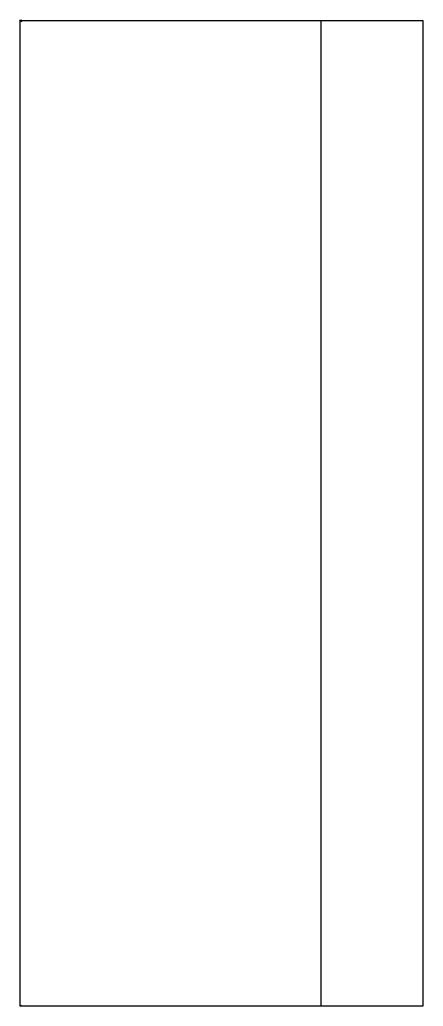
# Model space of a CAD drawing. Header units: millimetres. Extents: x 0 to 1227, y -2 to 2997.
import ezdxf

# ---------------------------------------------------------------- set-up
doc = ezdxf.new("R2010")
doc.units = ezdxf.units.MM
doc.layers.add('Unfold', color=7, linetype='CONTINUOUS')

msp = doc.modelspace()

# ---------------------------------------------------------------- linework, layer by layer
at = {"layer": 'Unfold'}
for p, q in [((1227.098226, 2993.8), (0, 2993.8)), ((0, 2993.8), (0, 0)), ((916.8, 0), (916.8, 2993.8)), ((1227.098226, 0), (1227.098226, 2993.8)), ((0, 0), (1227.098226, 0))]:
    msp.add_line(p, q, dxfattribs=at)
for centre, radius in [((3.1, 2993.8), 3.1), ((3.1, 0), 1.6)]:
    msp.add_circle(centre, radius, dxfattribs=at)

doc.saveas('drawing.dxf')
